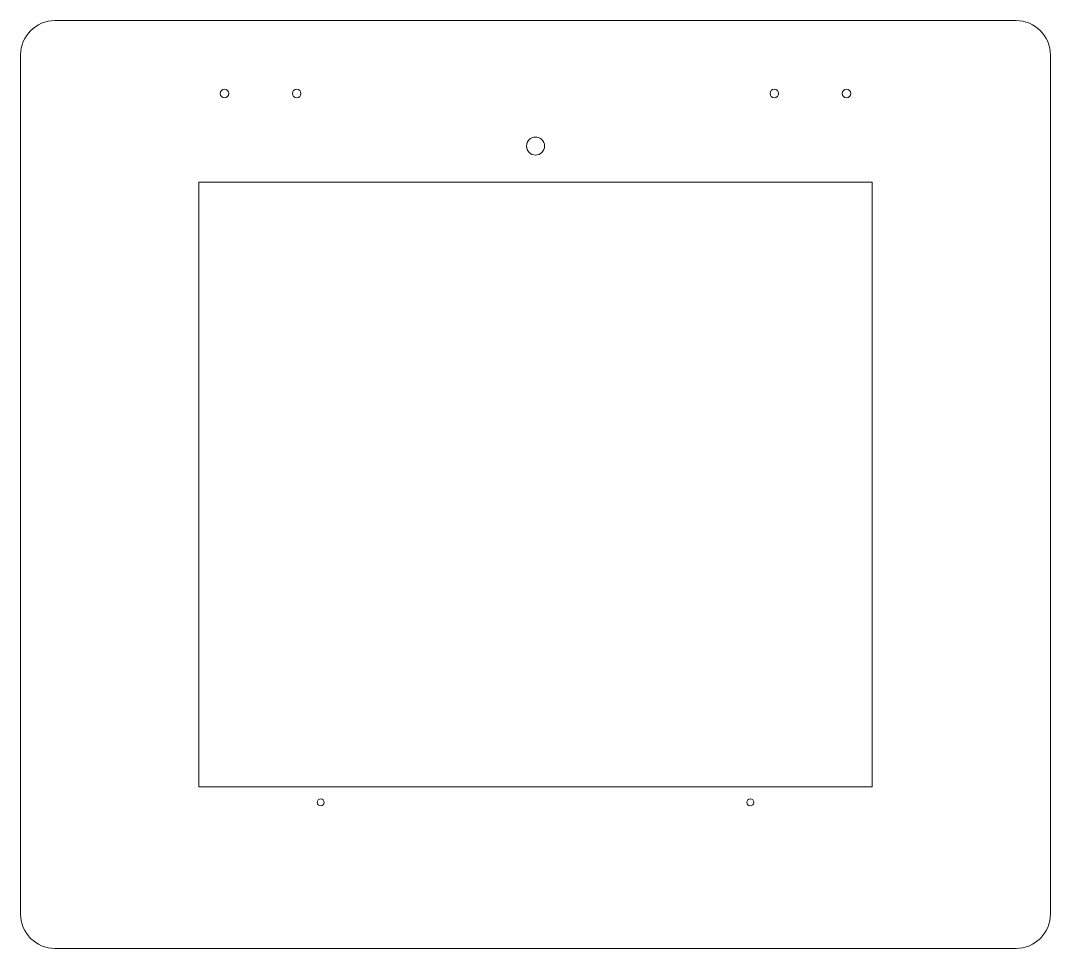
# Model space of a CAD drawing. Header units: millimetres. Extents: x 991 to 1590, y 324 to 864.
import ezdxf

# ---------------------------------------------------------------- set-up
doc = ezdxf.new("R2010")
doc.units = ezdxf.units.MM

msp = doc.modelspace()

# ---------------------------------------------------------------- linework, layer by layer
at = {"color": 7, "linetype": 'Continuous', "lineweight": 15}
for p, q in [((1570.03, 863.82), (1010.62, 863.82)), ((1024.33, 863.82), (1017.09, 863.82)), ((990.62, 343.82), (990.62, 843.82)), ((1590.03, 843.82), (1590.03, 343.82)), ((1486.33, 769.82), (1094.33, 769.82)), ((1094.33, 769.82), (1094.33, 417.82)), ((1486.33, 417.82), (1486.33, 769.82)), ((1094.33, 417.82), (1486.33, 417.82)), ((1010.62, 323.82), (1570.03, 323.82))]:
    msp.add_line(p, q, dxfattribs=at)
for centre, radius in [((1109.33, 821.32), 2.5), ((1151.33, 821.32), 2.5), ((1429.33, 821.32), 2.5), ((1471.33, 821.32), 2.5), ((1290.33, 790.82), 5.25), ((1165.33, 408.82), 2), ((1415.33, 408.82), 2)]:
    msp.add_circle(centre, radius, dxfattribs=at)
for centre, start, end in [((1010.62, 843.82), 90, 180), ((1570.03, 843.82), 0, 90), ((1010.62, 343.82), 180, 270), ((1570.03, 343.82), 270, 0)]:
    msp.add_arc(centre, 20, start, end, dxfattribs=at)

doc.saveas('drawing.dxf')
